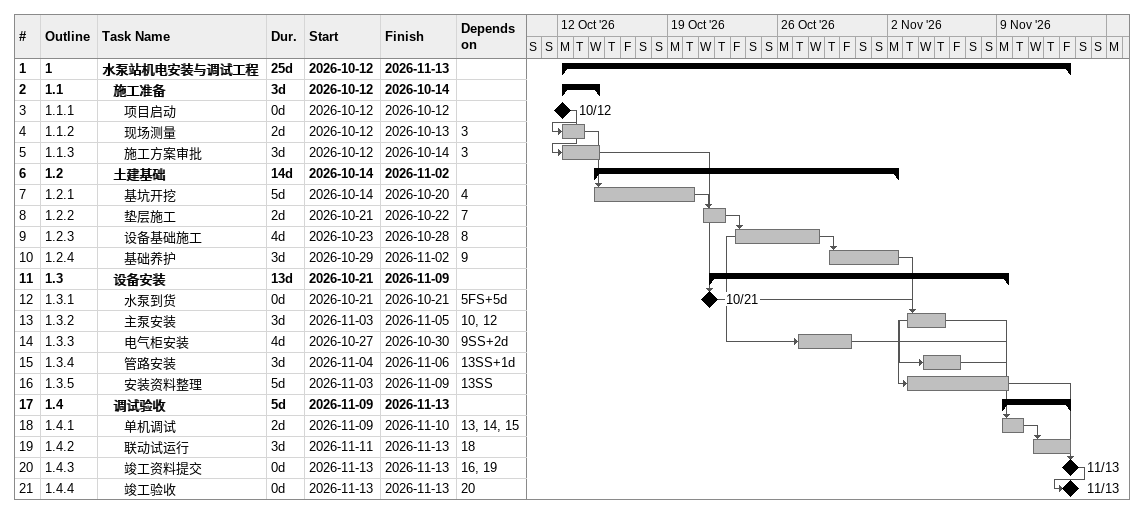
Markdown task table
| ID | WBS | Task | Duration | Start | Finish | Predecessors |
|---|---|---|---|---|---|---|
| 1 | 1 | **水泵站机电安装与调试工程** | 25d | 2026-10-12 | 2026-11-13 |  |
| 2 | 1.1 | **施工准备** | 3d | 2026-10-12 | 2026-10-14 |  |
| 3 | 1.1.1 | 项目启动 | 0d | 2026-10-12 | 2026-10-12 |  |
| 4 | 1.1.2 | 现场测量 | 2d | 2026-10-12 | 2026-10-13 | 3 |
| 5 | 1.1.3 | 施工方案审批 | 3d | 2026-10-12 | 2026-10-14 | 3 |
| 6 | 1.2 | **土建基础** | 14d | 2026-10-14 | 2026-11-02 |  |
| 7 | 1.2.1 | 基坑开挖 | 5d | 2026-10-14 | 2026-10-20 | 4 |
| 8 | 1.2.2 | 垫层施工 | 2d | 2026-10-21 | 2026-10-22 | 7 |
| 9 | 1.2.3 | 设备基础施工 | 4d | 2026-10-23 | 2026-10-28 | 8 |
| 10 | 1.2.4 | 基础养护 | 3d | 2026-10-29 | 2026-11-02 | 9 |
| 11 | 1.3 | **设备安装** | 13d | 2026-10-21 | 2026-11-09 |  |
| 12 | 1.3.1 | 水泵到货 | 0d | 2026-10-21 | 2026-10-21 | 5FS+5d |
| 13 | 1.3.2 | 主泵安装 | 3d | 2026-11-03 | 2026-11-05 | 10, 12 |
| 14 | 1.3.3 | 电气柜安装 | 4d | 2026-10-27 | 2026-10-30 | 9SS+2d |
| 15 | 1.3.4 | 管路安装 | 3d | 2026-11-04 | 2026-11-06 | 13SS+1d |
| 16 | 1.3.5 | 安装资料整理 | 5d | 2026-11-03 | 2026-11-09 | 13SS |
| 17 | 1.4 | **调试验收** | 5d | 2026-11-09 | 2026-11-13 |  |
| 18 | 1.4.1 | 单机调试 | 2d | 2026-11-09 | 2026-11-10 | 13, 14, 15 |
| 19 | 1.4.2 | 联动试运行 | 3d | 2026-11-11 | 2026-11-13 | 18 |
| 20 | 1.4.3 | 竣工资料提交 | 0d | 2026-11-13 | 2026-11-13 | 16, 19 |
| 21 | 1.4.4 | 竣工验收 | 0d | 2026-11-13 | 2026-11-13 | 20 |
